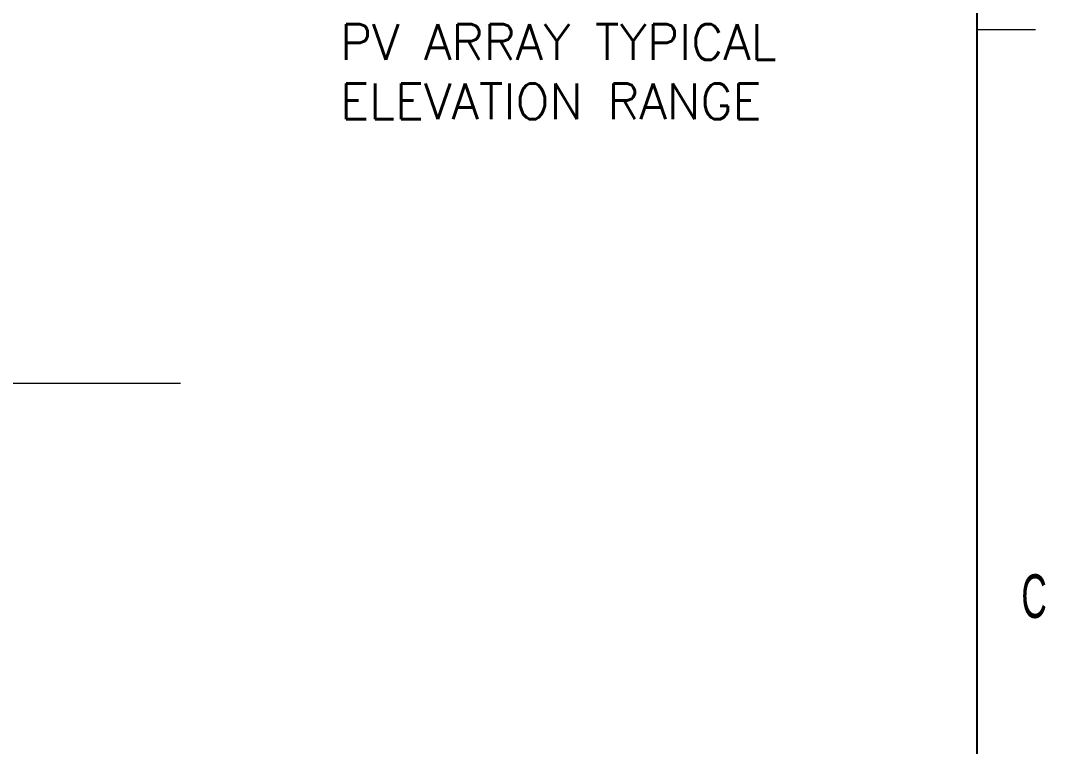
# Model space of a CAD drawing. Header units: millimetres. Extents: x 1522 to 2996, y -37 to 935.
# Drawn here: x 2791.6 to 2993, y 541.1 to 683.7 of the extents above; entities that cross this region are included whole.
import ezdxf

# ---------------------------------------------------------------- set-up
doc = ezdxf.new("R2010")
doc.units = ezdxf.units.MM
doc.styles.add('SLDTEXTSTYLE0', font='TXT', dxfattribs={"width": 0.605})
doc.styles.get("Standard").update_dxf_attribs({"font": 'simplex.shx'})

msp = doc.modelspace()

# ---------------------------------------------------------------- linework, layer by layer
at = {"color": 7, "linetype": 'Continuous'}
msp.add_line((2979.578, -20.631), (2979.578, 916.629), dxfattribs=at)
at = {"color": 7, "linetype": 'Continuous', "lineweight": 0}
msp.add_line((2979.578, 681.923), (2991.008, 681.923), dxfattribs=at)
at = {"lineweight": 15}
msp.add_line((2524.055, 612.437), (2823.055, 612.437), dxfattribs=at)

# ---------------------------------------------------------------- texts
at = {"color": 7, "style": 'SLDTEXTSTYLE0', "width": 0.605}
msp.add_text('C', height=8.572, dxfattribs=at).set_placement((2988.258, 566.346))
at = {"lineweight": 15, "insert": (2854.42, 682.935), "char_height": 7, "attachment_point": 1}
msp.add_mtext_dynamic_manual_height_columns('{PV ARRAY TYPICAL \\PELEVATION RANGE}', width=191.79061, gutter_width=17.5, heights=[0], dxfattribs=at)

doc.saveas('drawing.dxf')
